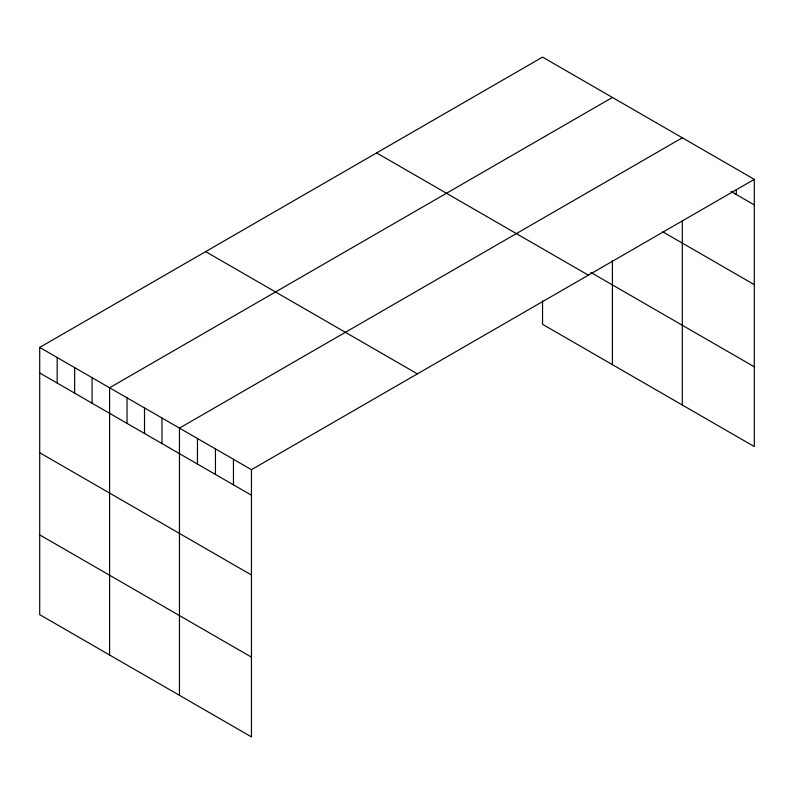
<?xml version="1.0" encoding="UTF-8"?>
<svg xmlns="http://www.w3.org/2000/svg" width="794" height="794" viewBox="0 0 794 794"><rect width="100%" height="100%" fill="white"/><g stroke="black" fill="none" stroke-linecap="round" stroke-linejoin="round"><path stroke-width="1.19" d="M39.7 347.425L251.45 469.681L251.45 736.892L39.7 614.635L39.7 347.425L542.55 57.108L754.3 179.365L754.3 446.575L542.55 324.319L542.55 300.866M612.422 97.454L109.582 387.77L109.582 654.981M682.304 137.799L179.454 428.115L179.454 695.326M251.45 469.681L754.3 179.365M731.006 191.463L754.3 204.912M662.782 231.818L754.3 284.659M590.845 272.451L754.3 366.828M376.604 152.914L588.364 275.171M205.636 251.619L417.396 373.875M39.7 372.972L251.45 495.228M39.7 452.719L251.45 574.975M39.7 534.888L251.45 657.144M736.306 189.657L736.306 194.52M682.304 220.811L682.304 405.009M612.422 260.75L612.422 364.664M233.456 459.289L233.456 484.836M215.452 448.898L215.452 474.445M197.458 438.506L197.458 464.053M161.986 418.031L161.986 443.578M144.518 407.947L144.518 433.494M127.05 397.854L127.05 423.401M92.104 377.686L92.104 403.233M74.636 367.602L74.636 393.149M57.168 357.508L57.168 383.055"/></g></svg>
